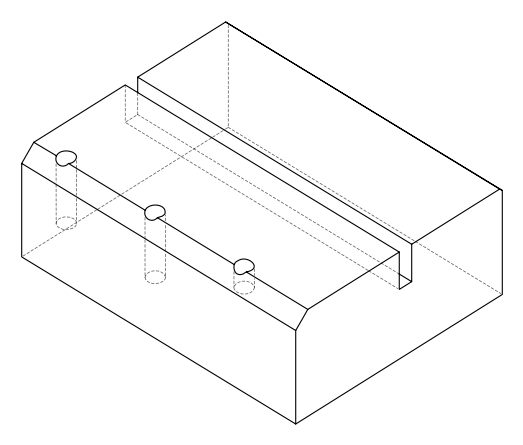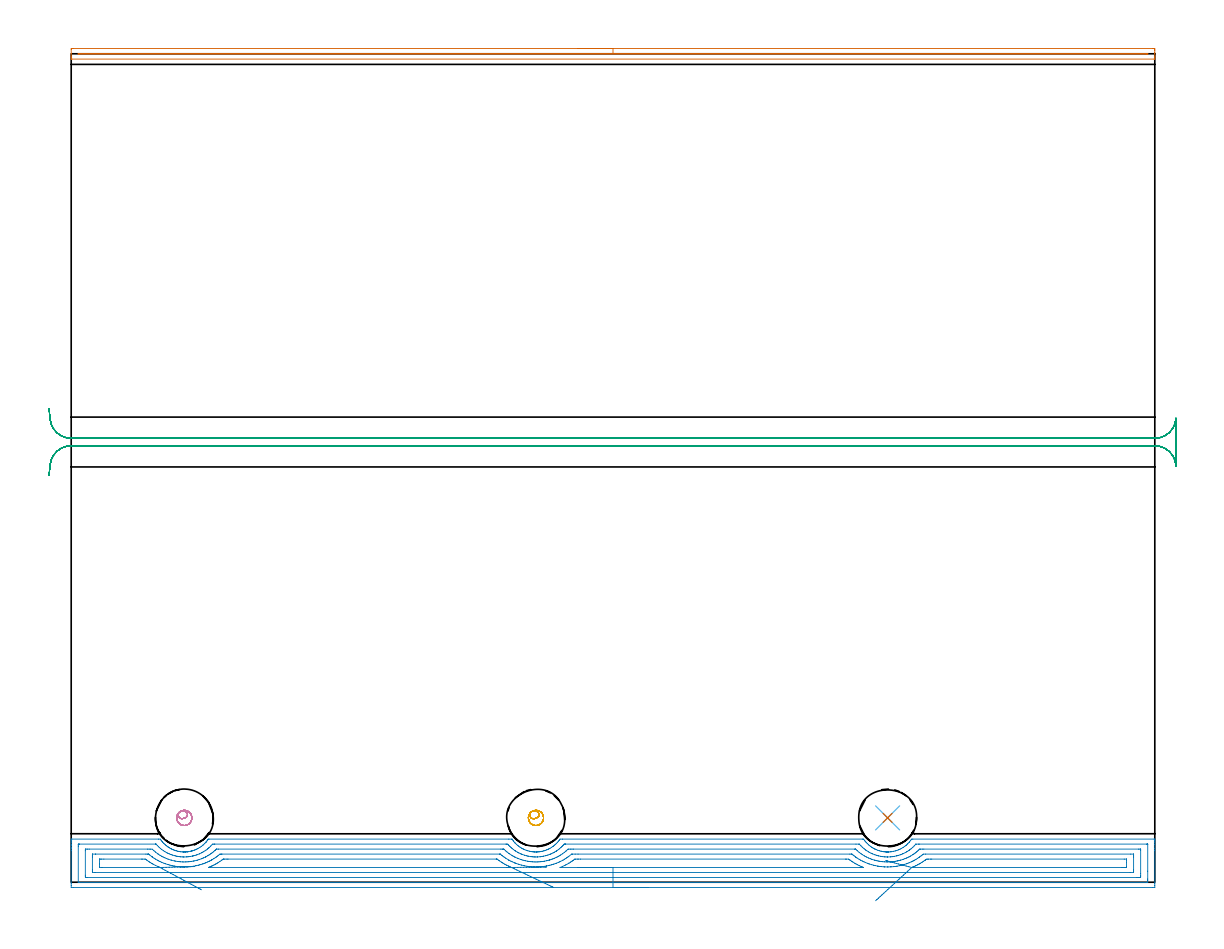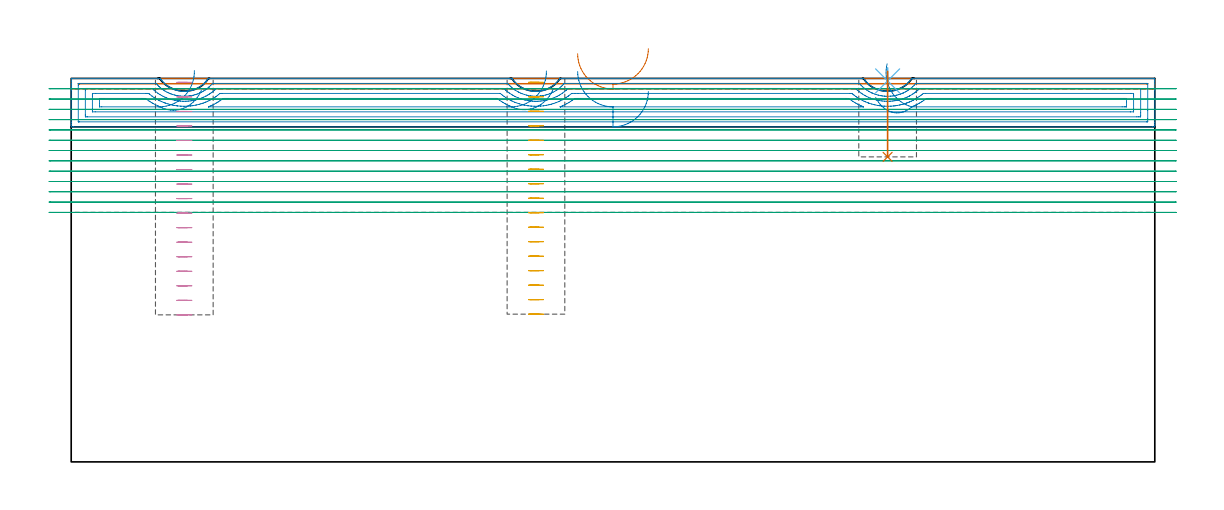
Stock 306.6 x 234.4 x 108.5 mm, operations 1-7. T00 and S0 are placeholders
(PLAN: 8 operations, 4 tool changes, 39.3 min)
(1 AREA_MILL | FG_CHAMFER_SURFACE | UGT0205_001 | 5.04 min | 1380 mm3)
(2 AREA_MILL_1 | FG_CHAMFER_SURFACE_1 | UGT0205_001 | 12.85 min | 28776 mm3)
(3 MILL_RECTANGULAR_SLOT | SLOT_RECTANGULAR | NXT0201_011 | Follow Part, ap 3, ae 75% | 17.56 min | 163844 mm3)
(4 MILL_BLIND_HOLE_FROM_SOLID_MATERIAL | STEP1POCKET | NXT0201_011 | Spiral | 1.46 min | 13901 mm3)
(5 MILL_BLIND_HOLE_FROM_SOLID_MATERIAL_1 | STEP1POCKET_1 | NXT0201_011 | Spiral | 1.46 min | 13865 mm3)
(6 SPOT_DRILL | STEP1POCKET_2 | NXT0321_9005460120000 | 0.03 min | 4 mm3)
(7 DRILL_BLIND_HOLE_INTO_CENTER | STEP1POCKET_2 | NXT0301_128 | 0.1 min | 2375 mm3)
(8 MILL_ROUGH_BLIND_HOLE_CONTOUR | STEP1POCKET_2 | NXT0201_010 | Spiral | 0.78 min | 2197 mm3)
(TOOL UGT0205_001 | Chamfer Mill 20 x 3 x 45 deg. | D20 FL50 Z2)
(TOOL NXT0201_011 | ENDMILL 12mm [2P460-1200-NA 1630] | D12 FL38 Z6)
(TOOL NXT0321_9005460120000 | NC Spot Drill, 142deg, 12mm, Carbide, Uncoated | D12 PA142 FL30 Z2)
(TOOL NXT0301_128 | Carbide Drill 12mm [861.1-1200-036A1-GP GC34] | D12 PA150 FL37.4 Z2)
(TOOL NXT0201_010 | ENDMILL 10mm [2P460-1000-NA 1630] | D10 FL30 Z6)
(OP 1 AREA_MILL)
G17 G21 G94 G90
T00 M6
G54
G17 G0 G90 X143.3 Y235.9 S1061 M3
G43 Z118.5 H0
Z115.5
G94 G1 X143.338 Z114.628 F250.
X143.452 Z113.763
X143.641 Z112.912
X143.903 Z112.08
X144.237 Z111.274
X144.64 Z110.5
X145.108 Z109.764
X145.64 Z109.072
X146.229 Z108.429
X146.872 Z107.839
X147.564 Z107.308
X148.3 Z106.84
X149.074 Z106.437
X149.88 Z106.103
X150.712 Z105.841
X151.563 Z105.652
X152.428 Z105.538
X153.3 Z105.5
X305.988
X306.131 Y235.899 Z105.501
X306.598 Y235.891 Z105.505
X306.6 Y235.623 Z105.774
Y235.293 Z106.104
Y234.731 Z106.665
Y234.4 Z106.995
Y233.739 Z107.661
Y233.35 Z108.049
X306.593 Y232.957 Z108.434
X306.59 Y232.903 Z108.488
X306.435 Y232.9 Z108.5
X0.165
X0.01 Y232.903 Z108.488
X0.007 Y232.957 Z108.434
X0. Y233.35 Z108.049
Y233.739 Z107.661
Y234.4 Z106.995
Y235.623 Z105.774
X0.002 Y235.891 Z105.505
X0.469 Y235.9 Z105.5
X153.3
Y234.486 Z106.914
X304.288 Y234.485 Z106.915
X304.459 Y234.483 Z106.917
X304.573 Y234.479 Z106.921
X304.592 Y234.476 Z106.924
X304.595 Y234.473 Z106.927
X304.598 Y234.457 Z106.943
Y234.4 Z107.
X304.596 Y234.351 Z107.049
X304.591 Y234.328 Z107.072
X304.588 Y234.321 Z107.079
X304.545 Y234.319 Z107.081
X304.374 Y234.315 Z107.085
X304.288 Y234.314 Z107.086
X304.202
X2.312 Y234.315 Z107.085
X2.14 Y234.317 Z107.083
X2.027 Y234.321 Z107.079
X2.008 Y234.324 Z107.076
X2.005 Y234.328 Z107.072
X2.002 Y234.343 Z107.057
Y234.4 Z107.
X2.004 Y234.45 Z106.95
X2.009 Y234.473 Z106.927
X2.012 Y234.479 Z106.921
X2.055 Y234.481 Z106.919
X2.226 Y234.485 Z106.915
X2.312 Y234.486 Z106.914
X2.398
X153.3
X154.172 Z106.952
X155.036 Z107.066
X155.888 Z107.255
X156.72 Z107.517
X157.526 Z107.851
X158.3 Z108.254
X159.036 Z108.723
X159.728 Z109.254
X160.371 Z109.843
X160.96 Z110.486
X161.491 Z111.178
X161.96 Z111.914
X162.363 Z112.688
X162.697 Z113.494
X162.959 Z114.326
X163.148 Z115.178
X163.262 Z116.043
X163.3 Z116.914
G0 Z118.5
M5
M2
(OP 2 AREA_MILL_1)
G17 G21 G94 G90
T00 M6
G54
G17 G0 G90 X163.3 Y-1.5 S1061 M3
G43 Z118.5 H0
Z104.8
G94 G1 X163.262 Z103.928 F250.
X163.148 Z103.064
X162.959 Z102.212
X162.697 Z101.38
X162.363 Z100.574
X161.96 Z99.8
X161.491 Z99.064
X160.96 Z98.372
X160.371 Z97.729
X159.728 Z97.14
X159.036 Z96.608
X158.3 Z96.14
X157.526 Z95.737
X156.72 Z95.403
X155.888 Z95.141
X155.036 Z94.952
X154.172 Z94.838
X153.3 Z94.8
X0.612
X0.014 Y-1.493 Z94.804
X0.007 Y-1.492 Z94.806
X0.003 Y-0.896 Z95.401
X0. Y-0.285 Z96.012
Y8.919 Z105.214
Y9.481 Z105.778
Y9.812 Z106.108
Y10.373 Z106.67
Y10.704 Z106.999
Y11.365 Z107.665
Y11.753 Z108.052
X0.007 Y12.144 Z108.436
X0.01 Y12.197 Z108.488
X0.165 Y12.2 Z108.5
X24.721
X25.198 Y12.198 Z108.487
X25.303 Y12.063 Z108.361
X25.318 Y12.042 Z108.341
X25.452 Y11.856 Z108.155
X25.691 Y11.544 Z107.843
X25.849 Y11.361 Z107.66
X25.913 Y11.288 Z107.588
X26.24 Y10.944 Z107.244
X26.583 Y10.615 Z106.915
X26.833 Y10.4 Z106.7
X27.149 Y10.158 Z106.455
X27.219 Y10.109 Z106.405
X27.399 Y9.979 Z106.278
X27.476 Y9.925 Z106.224
X27.657 Y9.812 Z106.11
X27.814 Y9.715 Z106.01
X28.16 Y9.514 Z105.811
X28.292 Y9.448 Z105.745
X28.368 Y9.41 Z105.707
X28.62 Y9.295 Z105.594
X28.739 Y9.243 Z105.539
X28.811 Y9.21 Z105.508
X29.07 Y9.106 Z105.406
X29.26 Y9.031 Z105.331
X29.608 Y8.919 Z105.218
X29.705 Y8.888 Z105.187
X30.153 Y8.77 Z105.068
X30.418 Y8.714 Z105.013
X30.531 Y8.69 Z104.99
X30.911 Y8.625 Z104.925
X31.045 Y8.61 Z104.91
X31.491 Y8.571 Z104.871
X31.714 Y8.558 Z104.858
X31.746 Y8.557 Z104.857
X31.864 Y8.556 Z104.85
X31.92 Y8.553 Z104.851
X31.937
X32.24 Y8.562 Z104.858
X32.278 Y8.563 Z104.861
X32.384 Y8.566 Z104.865
X32.757 Y8.593 Z104.89
X32.763
X32.776 Y8.594 Z104.893
X32.83 Y8.597 Z104.896
X33.004 Y8.618 Z104.914
X33.089 Y8.627 Z104.923
X33.722 Y8.746 Z105.043
X33.851 Y8.777 Z105.074
X34.096 Y8.838 Z105.132
X34.17 Y8.854 Z105.152
X34.217 Y8.868 Z105.167
X34.384 Y8.919 Z105.217
X34.543 Y8.969 Z105.264
X34.615 Y8.99 Z105.287
X34.883 Y9.089 Z105.388
X35.063 Y9.157 Z105.456
X35.436 Y9.318 Z105.616
X35.507 Y9.349 Z105.647
X35.752 Y9.471 Z105.77
X35.837 Y9.513 Z105.812
X36.399 Y9.848 Z106.148
X36.789 Y10.115 Z106.415
X37.174 Y10.406 Z106.704
X37.221 Y10.446 Z106.745
X37.292 Y10.506 Z106.805
X37.699 Y10.889 Z107.188
X37.953 Y11.15 Z107.446
X38.089 Y11.288 Z107.587
X38.114 Y11.317 Z107.616
X38.184 Y11.396 Z107.696
X38.342 Y11.596 Z107.896
X38.487 Y11.781 Z108.08
X38.679 Y12.042 Z108.339
X38.724 Y12.1 Z108.397
X38.803 Y12.2 Z108.484
X39.007 Z108.5
X123.834
X124.705 Y12.193 Z108.493
X124.721 Y12.175 Z108.475
X124.727 Y12.168 Z108.468
X124.822 Y12.042 Z108.34
X125.069 Y11.71 Z108.009
X125.162 Y11.596 Z107.896
X125.414 Y11.288 Z107.587
X125.541 Y11.15 Z107.448
X125.636 Y11.046 Z107.344
X125.978 Y10.717 Z107.015
X126.333 Y10.401 Z106.7
X126.529 Y10.246 Z106.546
X126.969 Y9.937 Z106.236
X127.421 Y9.649 Z105.949
X127.66 Y9.513 Z105.812
X127.852 Y9.42 Z105.716
X127.984 Y9.354 Z105.651
X128.25 Y9.233 Z105.533
X128.314 Y9.204 Z105.504
X128.757 Y9.034 Z105.333
X129.206 Y8.888 Z105.185
X129.651 Y8.772 Z105.071
X130.098 Y8.679 Z104.977
X130.176 Y8.666 Z104.964
X130.411 Y8.626 Z104.925
X130.7 Y8.594 Z104.892
X130.977 Y8.572 Z104.868
X130.991 Y8.571 Z104.867
X131.214 Y8.559 Z104.858
X131.548 Y8.553 Z104.85
X131.577 Y8.554 Z104.852
X131.603 Y8.555
X131.791 Y8.564 Z104.854
X131.883 Y8.565 Z104.86
X132.237 Y8.588 Z104.888
X132.557 Y8.622 Z104.922
X132.589 Y8.625 Z104.925
X132.763 Y8.655 Z104.95
X132.776 Y8.657 Z104.952
X132.997 Y8.7 Z104.997
X133.209 Y8.743 Z105.037
X133.223 Y8.745 Z105.04
X133.668 Y8.856 Z105.147
X133.874 Y8.916 Z105.215
X133.885 Y8.919 Z105.219
X134.102 Y8.988 Z105.284
X134.116 Y8.992 Z105.288
X134.56 Y9.153 Z105.452
X134.704 Y9.217 Z105.514
X134.898 Y9.301 Z105.6
X134.954 Y9.325 Z105.624
X135.128 Y9.41 Z105.709
X135.341 Y9.514 Z105.812
X135.453 Y9.577 Z105.874
X135.903 Y9.855 Z106.152
X136.345 Y10.152 Z106.45
X136.397 Y10.192 Z106.491
X136.666 Y10.401 Z106.699
X136.781 Y10.5 Z106.799
X136.957 Y10.653 Z106.953
X137.012 Y10.704 Z107.004
X137.237 Y10.917 Z107.215
X137.585 Y11.289 Z107.586
X137.865 Y11.625 Z107.919
X138.121 Y11.953 Z108.252
X138.13 Y11.965 Z108.264
X138.184 Y12.042 Z108.341
X138.194 Y12.055 Z108.354
X138.302 Y12.197 Z108.489
X139.013 Y12.2 Z108.5
X223.84
X224.208 Y12.194 Z108.492
X224.452 Y11.856 Z108.155
X224.651 Y11.596 Z107.894
X224.69 Y11.545 Z107.844
X224.733 Y11.495 Z107.794
X224.913 Y11.289 Z107.586
X225.24 Y10.946 Z107.243
X225.582 Y10.617 Z106.914
X225.626 Y10.58 Z106.876
X225.833 Y10.4 Z106.7
X225.883 Y10.362 Z106.662
X226.149 Y10.157 Z106.456
X226.475 Y9.926 Z106.224
X226.813 Y9.714 Z106.011
X227.16 Y9.513 Z105.812
X227.367 Y9.41 Z105.709
X227.412 Y9.39 Z105.687
X227.614 Y9.298 Z105.597
X227.81 Y9.21 Z105.508
X228.259 Y9.033 Z105.329
X228.704 Y8.89 Z105.186
X229.152 Y8.772 Z105.066
X229.198 Y8.763 Z105.056
X229.53 Y8.692 Z104.988
X229.911 Y8.626 Z104.924
X230.091 Y8.609 Z104.903
X230.343 Y8.585 Z104.883
X230.49 Y8.573 Z104.868
X230.612 Y8.567 Z104.859
X230.713 Y8.56 Z104.856
X230.84 Y8.555 Z104.854
X230.851
X230.936 Y8.554 Z104.851
X231.219 Y8.562 Z104.858
X231.26 Z104.861
X231.383 Y8.565 Z104.865
X231.829 Y8.599 Z104.894
X232.089 Y8.626 Z104.924
X232.721 Y8.748 Z105.04
X233.169 Y8.855 Z105.15
X233.486 Y8.95 Z105.248
X233.613 Y8.991 Z105.286
X234.062 Y9.157 Z105.454
X234.514 Y9.352 Z105.652
X234.837 Y9.513 Z105.812
X235.398 Y9.848 Z106.146
X235.789 Y10.116 Z106.414
X236.042 Y10.306 Z106.605
X236.168 Y10.401 Z106.7
X236.291 Y10.506 Z106.803
X236.639 Y10.833 Z107.131
X236.698 Y10.889 Z107.187
X237.089 Y11.288 Z107.587
X237.183 Y11.396 Z107.694
X237.487 Y11.781 Z108.079
X237.68 Y12.042 Z108.342
X237.731 Y12.111 Z108.41
X237.793 Y12.193 Z108.492
X238.127 Y12.2 Z108.5
X306.435
X306.59 Y12.197 Z108.488
X306.593 Y12.144 Z108.436
X306.6 Y11.752 Z108.052
Y11.365 Z107.665
Y10.704 Z106.999
Y9.481 Z105.778
Y8.919 Z105.214
Y-0.285 Z96.012
X306.597 Y-0.896 Z95.401
X306.593 Y-1.492 Z94.806
X306.586 Y-1.493 Z94.804
X305.988 Y-1.5 Z94.8
X153.3
Y-0.086 Z96.214
X2.316
X2.152 Y-0.084 Z96.216
X2.044 Y-0.081 Z96.219
X2.01 Y-0.079 Z96.221
X2.007 Y-0.076 Z96.224
X2.003 Y-0.061 Z96.239
X2.001 Y-0.004 Z96.296
X2. Y10.209 Z106.509
X2.004 Y10.704 Z107.004
X2.006 Y10.753 Z107.053
X2.009 Y10.772 Z107.072
X2.071 Y10.779 Z107.079
X2.234 Y10.784 Z107.084
X2.316 Y10.785 Z107.085
X23.828
X23.909 Y10.784 Z107.084
X23.963 Y10.781 Z107.081
X23.998 Y10.777 Z107.077
X24.012 Y10.764 Z107.064
X24.072 Y10.704 Z107.004
X24.389 Y10.368 Z106.668
X24.721 Y10.028 Z106.328
X24.948 Y9.812 Z106.112
X25.304 Y9.499 Z105.799
X25.613 Y9.258 Z105.558
X26.083 Y8.919 Z105.219
X26.506 Y8.651 Z104.951
X27.122 Y8.304 Z104.604
X27.399 Y8.173 Z104.473
X27.724 Y8.027 Z104.327
X28.129 Y7.864 Z104.164
X28.292 Y7.801 Z104.101
X28.635 Y7.685 Z103.985
X29.185 Y7.523 Z103.823
X29.483 Y7.444 Z103.744
X29.854 Y7.359 Z103.659
X29.979 Y7.333 Z103.633
X30.078 Y7.314 Z103.614
X30.161 Y7.301 Z103.601
X30.526 Y7.244 Z103.544
X30.94 Y7.195 Z103.495
X30.971 Y7.193 Z103.493
X31.407 Y7.164 Z103.464
X31.86 Y7.139 Z103.439
X31.864
X32.722 Y7.17 Z103.47
X32.757 Y7.172 Z103.472
X33.168 Y7.21 Z103.51
X33.531 Y7.253 Z103.553
X33.65 Y7.273 Z103.573
X34.284 Y7.393 Z103.693
X34.401 Y7.418 Z103.718
X34.543 Y7.453 Z103.753
X34.997 Y7.573 Z103.873
X35.436 Y7.707 Z104.007
X35.671 Y7.792 Z104.092
X36.282 Y8.027 Z104.327
X36.328 Y8.048 Z104.348
X36.918 Y8.33 Z104.63
X37.221 Y8.497 Z104.797
X37.486 Y8.655 Z104.955
X37.911 Y8.919 Z105.219
X38.033 Y9.001 Z105.301
X38.114 Y9.058 Z105.358
X38.545 Y9.381 Z105.681
X38.707 Y9.508 Z105.808
X39.007 Y9.767 Z106.067
X39.031 Y9.788 Z106.088
X39.055 Y9.812 Z106.112
X39.478 Y10.234 Z106.534
X39.9 Y10.671 Z106.971
X39.993 Y10.773 Z107.073
X40.139 Y10.779 Z107.079
X40.466 Y10.784 Z107.084
X40.629 Y10.785 Z107.085
X123.023
X123.187 Y10.783 Z107.083
X123.509 Y10.779 Z107.079
X123.577 Y10.704 Z107.004
X123.834 Y10.423 Z106.723
X124.137 Y10.111 Z106.411
X124.452 Y9.812 Z106.112
X124.727 Y9.567 Z105.867
X125.087 Y9.277 Z105.577
X125.583 Y8.919 Z105.219
X125.62 Y8.894 Z105.194
X125.692 Y8.847 Z105.147
X126.293 Y8.485 Z104.785
X126.513 Y8.363 Z104.663
X126.647 Y8.295 Z104.595
X127.216 Y8.027 Z104.327
X127.406 Y7.947 Z104.247
X127.537 Y7.895 Z104.195
X128.298 Y7.633 Z103.933
X128.845 Y7.481 Z103.781
X129.191 Y7.398 Z103.698
X129.311 Y7.373 Z103.673
X130.031 Y7.241 Z103.541
X130.084 Y7.234 Z103.534
X130.507 Y7.192 Z103.492
X130.957 Y7.154 Z103.454
X130.977
X131.421 Y7.147 Z103.447
X131.858 Y7.146 Z103.446
X131.87 Y7.147 Z103.447
X132.689 Y7.208 Z103.508
X132.763 Y7.215 Z103.515
X132.806 Y7.22 Z103.52
X133.207 Y7.281 Z103.581
X133.551 Y7.344 Z103.644
X133.656 Y7.366 Z103.666
X134.192 Y7.491 Z103.791
X134.549 Y7.588 Z103.888
X134.884 Y7.692 Z103.992
X135.442 Y7.889 Z104.189
X135.541 Y7.927 Z104.227
X135.777 Y8.027 Z104.327
X136.335 Y8.288 Z104.588
X136.747 Y8.507 Z104.807
X137.228 Y8.798 Z105.098
X137.302 Y8.845 Z105.145
X137.412 Y8.919 Z105.219
X137.827 Y9.212 Z105.512
X138.121 Y9.439 Z105.739
X138.552 Y9.812 Z106.112
X138.79 Y10.035 Z106.335
X139.013 Y10.258 Z106.558
X139.228 Y10.49 Z106.79
X139.422 Y10.704 Z107.004
X139.472 Y10.756 Z107.056
X139.492 Y10.776 Z107.076
X139.579 Y10.779 Z107.079
X139.743 Y10.784 Z107.084
X139.825 Y10.785 Z107.085
X139.906 Y10.786 Z107.086
X222.054 Y10.785 Z107.085
X222.87 Y10.781 Z107.081
X222.947 Y10.779 Z107.079
X223.008 Y10.765 Z107.065
X223.068 Y10.704 Z107.004
X223.447 Y10.307 Z106.607
X223.84 Y9.909 Z106.209
X223.946 Y9.812 Z106.112
X224.37 Y9.446 Z105.746
X224.733 Y9.163 Z105.463
X224.823 Y9.098 Z105.398
X225.083 Y8.919 Z105.219
X225.626 Y8.582 Z104.882
X225.876 Y8.437 Z104.737
X226.356 Y8.19 Z104.49
X226.519 Y8.114 Z104.414
X226.544 Y8.103 Z104.403
X226.723 Y8.027 Z104.327
X227.412 Y7.758 Z104.058
X227.81 Y7.629 Z103.929
X228.305 Y7.49 Z103.79
X228.462 Y7.449 Z103.749
X229.109 Y7.312 Z103.612
X229.198 Y7.296 Z103.596
X229.599 Y7.235 Z103.535
X230.038 Y7.187 Z103.487
X230.091 Y7.183 Z103.483
X230.53 Y7.157 Z103.457
X230.98 Y7.139 Z103.439
X230.983
X231.833 Y7.178 Z103.478
X231.876 Y7.181 Z103.481
X232.281 Y7.222 Z103.522
X232.633 Y7.271 Z103.571
X232.769 Y7.292 Z103.592
X232.856 Y7.309 Z103.609
X233.506 Y7.447 Z103.747
X233.662 Y7.485 Z103.785
X234.089 Y7.601 Z103.901
X234.555 Y7.748 Z104.048
X234.758 Y7.824 Z104.124
X235.28 Y8.027 Z104.327
X235.419 Y8.086 Z104.386
X235.448 Y8.099 Z104.399
X235.998 Y8.37 Z104.67
X236.341 Y8.567 Z104.867
X236.561 Y8.7 Z105.
X236.909 Y8.919 Z105.219
X237.103 Y9.05 Z105.35
X237.234 Y9.144 Z105.444
X237.613 Y9.433 Z105.733
X238.05 Y9.812 Z106.112
X238.127 Y9.882 Z106.182
X238.537 Y10.294 Z106.594
X238.924 Y10.704 Z107.004
X238.972 Y10.752 Z107.052
X238.991 Y10.769 Z107.069
X239.02 Y10.779 Z107.079
X239.831 Y10.785 Z107.085
X239.913
X304.284 Y10.786 Z107.086
X304.448 Y10.784 Z107.084
X304.556 Y10.781 Z107.081
X304.59 Y10.779 Z107.079
X304.593 Y10.776 Z107.076
X304.597 Y10.761 Z107.061
X304.599 Y10.704 Z107.004
X304.6 Y3.119 Z99.419
Y0.888 Z97.188
Y0.491 Z96.791
X304.596 Y-0.004 Z96.296
X304.594 Y-0.053 Z96.247
X304.591 Y-0.072 Z96.228
X304.529 Y-0.079 Z96.221
X304.366 Y-0.084 Z96.216
X304.284 Y-0.085 Z96.215
X153.3 Y-0.086 Z96.214
Y1.328 Z97.628
X4.636 Y1.329 Z97.629
X4.184 Y1.331 Z97.631
X4.071 Y1.333 Z97.633
X4.023 Y1.335 Z97.635
X4.01 Y1.414 Z97.714
X4.002 Y1.6 Z97.9
X4.001 Y1.781 Z98.081
X4. Y1.964 Z98.264
X4.001 Y8.919 Z105.219
X4.002 Y9.1 Z105.4
X4.01 Y9.286 Z105.586
X4.023 Y9.365 Z105.665
X4.071 Y9.367 Z105.667
X4.184 Y9.369 Z105.669
X4.624 Y9.371 Z105.671
X5.076
X21.59
X22.042 Y9.368 Z105.668
X22.489 Y9.364 Z105.664
X22.935 Y9.35 Z105.65
X23.396 Y8.919 Z105.219
X23.828 Y8.545 Z104.845
X24.512 Y8.027 Z104.327
X24.633 Y7.939 Z104.239
X24.721 Y7.879 Z104.179
X25.131 Y7.617 Z103.917
X25.613 Y7.347 Z103.647
X26.004 Y7.135 Z103.435
X26.506 Y6.902 Z103.202
X26.918 Y6.723 Z103.023
X27.399 Y6.536 Z102.836
X28.286 Y6.248 Z102.548
X28.307 Y6.242 Z102.542
X29.185 Y6.03 Z102.33
X29.455 Y5.973 Z102.273
X30.078 Y5.866 Z102.166
X30.503 Y5.817 Z102.117
X30.971 Y5.775 Z102.075
X31.469 Y5.745 Z102.045
X31.864 Y5.731 Z102.031
X32.361 Y5.746 Z102.046
X32.757 Y5.76 Z102.06
X33.209 Y5.79 Z102.09
X33.65 Y5.833 Z102.133
X34.012 Y5.88 Z102.18
X34.543 Y5.979 Z102.279
X34.764 Y6.021 Z102.321
X35.436 Y6.175 Z102.475
X35.49 Y6.188 Z102.488
X35.696 Y6.242 Z102.542
X36.178 Y6.392 Z102.692
X36.328 Y6.441 Z102.741
X36.832 Y6.631 Z102.931
X37.221 Y6.785 Z103.085
X37.466 Y6.89 Z103.19
X38.003 Y7.135 Z103.435
X38.078 Y7.171 Z103.471
X38.114 Y7.19 Z103.49
X38.645 Y7.496 Z103.796
X39.007 Y7.717 Z104.017
X39.196 Y7.838 Z104.138
X39.478 Y8.027 Z104.327
X39.724 Y8.203 Z104.503
X39.9 Y8.333 Z104.633
X40.229 Y8.591 Z104.891
X40.603 Y8.919 Z105.219
X40.702 Y9.01 Z105.31
X40.793 Y9.096 Z105.396
X41.04 Y9.326 Z105.626
X41.077 Y9.36 Z105.66
X41.124 Y9.364 Z105.664
X41.237 Y9.368 Z105.668
X41.686 Y9.371 Z105.671
X121.596
X122.048
X122.199 Y9.37 Z105.67
X122.319 Y9.367 Z105.667
X122.396 Y9.365 Z105.665
X122.451 Y9.325 Z105.625
X122.891 Y8.919 Z105.219
X122.941 Y8.874 Z105.174
X123.289 Y8.572 Z104.872
X123.834 Y8.162 Z104.462
X124.027 Y8.027 Z104.327
X124.727 Y7.574 Z103.874
X124.999 Y7.406 Z103.706
X125.499 Y7.135 Z103.435
X125.62 Y7.074 Z103.374
X125.735 Y7.02 Z103.32
X126.245 Y6.793 Z103.093
X126.513 Y6.685 Z102.985
X127.22 Y6.427 Z102.727
X127.406 Y6.368 Z102.668
X127.818 Y6.242 Z102.542
X128.298 Y6.118 Z102.418
X128.462 Y6.079 Z102.379
X129.191 Y5.936 Z102.236
X129.566 Y5.868 Z102.168
X130.084 Y5.807 Z102.107
X130.56 Y5.767 Z102.067
X130.977 Y5.744 Z102.044
X131.487 Y5.733 Z102.033
X131.87 Y5.738 Z102.038
X132.347 Y5.766 Z102.066
X132.763 Y5.797 Z102.097
X133.171 Y5.835 Z102.135
X133.656 Y5.903 Z102.203
X133.942 Y5.956 Z102.256
X134.549 Y6.083 Z102.383
X134.678 Y6.113 Z102.413
X135.194 Y6.242 Z102.542
X135.386 Y6.298 Z102.598
X135.442 Y6.316 Z102.616
X136.052 Y6.525 Z102.825
X136.335 Y6.626 Z102.926
X136.698 Y6.771 Z103.071
X137.228 Y7.01 Z103.31
X137.492 Y7.135 Z103.435
X137.903 Y7.352 Z103.652
X138.121 Y7.477 Z103.777
X138.461 Y7.687 Z103.987
X139.013 Y8.046 Z104.346
X139.513 Y8.42 Z104.72
X139.906 Y8.741 Z105.041
X140.002 Y8.824 Z105.124
X140.109 Y8.919 Z105.219
X140.582 Y9.356 Z105.656
X140.799 Y9.364 Z105.664
X141.249 Y9.369 Z105.669
X141.692 Y9.371 Z105.671
X142.133
X221.602
X221.828 Y9.369 Z105.669
X221.884 Y9.367 Z105.667
X221.908 Y9.365 Z105.665
X221.94 Y9.341 Z105.641
X222.054 Y9.238 Z105.538
X222.396 Y8.919 Z105.219
X222.947 Y8.451 Z104.751
X223.517 Y8.027 Z104.327
X223.84 Y7.809 Z104.109
X224.424 Y7.443 Z103.743
X224.733 Y7.277 Z103.577
X225.012 Y7.135 Z103.435
X225.626 Y6.848 Z103.148
X226.115 Y6.646 Z102.946
X226.519 Y6.492 Z102.792
X227.308 Y6.242 Z102.542
X227.412 Y6.213 Z102.513
X227.452 Y6.202 Z102.502
X227.945 Y6.083 Z102.383
X228.305 Y6.006 Z102.306
X228.601 Y5.946 Z102.246
X229.198 Y5.85 Z102.15
X229.636 Y5.804 Z102.104
X230.091 Y5.766 Z102.066
X230.593 Y5.74 Z102.04
X230.983 Y5.731 Z102.031
X231.477 Y5.749 Z102.049
X231.876 Y5.768 Z102.068
X232.319 Y5.8 Z102.1
X232.769 Y5.849 Z102.149
X233.113 Y5.899 Z102.199
X233.662 Y6.004 Z102.304
X233.86 Y6.044 Z102.344
X234.173 Y6.114 Z102.414
X234.555 Y6.206 Z102.506
X234.584 Y6.213 Z102.513
X234.689 Y6.242 Z102.542
X235.266 Y6.424 Z102.724
X235.448 Y6.483 Z102.783
X235.919 Y6.664 Z102.964
X236.341 Y6.834 Z103.134
X236.55 Y6.926 Z103.226
X237. Y7.135 Z103.435
X237.156 Y7.212 Z103.512
X237.234 Y7.253 Z103.553
X237.508 Y7.408 Z103.708
X238.127 Y7.791 Z104.091
X238.27 Y7.884 Z104.184
X238.48 Y8.027 Z104.327
X238.792 Y8.254 Z104.554
X239.02 Y8.426 Z104.726
X239.289 Y8.65 Z104.95
X239.598 Y8.919 Z105.219
X239.762 Y9.07 Z105.37
X239.913 Y9.211 Z105.511
X240.04 Y9.327 Z105.627
X240.083 Y9.365 Z105.665
X240.133 Y9.366 Z105.666
X240.355 Y9.369 Z105.669
X240.806 Y9.371 Z105.671
X241.246
X301.964
X302.417 Y9.369 Z105.669
X302.566 Y9.366 Z105.666
X302.584 Y9.365 Z105.665
X302.59 Y9.322 Z105.622
X302.596 Y9.225 Z105.525
X302.599 Y9.103 Z105.403
X302.6 Y2.49 Z98.79
X302.599 Y1.781 Z98.081
X302.598 Y1.6 Z97.9
X302.59 Y1.415 Z97.715
X302.577 Y1.335 Z97.635
X302.529 Y1.333 Z97.633
X302.417 Y1.331 Z97.631
X301.964 Y1.329 Z97.629
X301.524 Y1.328 Z97.628
X153.3
Y2.743 Z99.043
X6.792
X6.034 Y2.748 Z99.048
X6.017 Y2.749 Z99.049
X6.01 Y2.76 Z99.06
X6.006 Y2.81 Z99.11
X6.002 Y2.913 Z99.213
X6. Y3.121 Z99.421
Y3.535 Z99.835
Y7.104 Z103.404
X6.001 Y7.565 Z103.865
X6.002 Y7.781 Z104.081
X6.006 Y7.888 Z104.188
X6.01 Y7.94 Z104.24
X6.019 Y7.951 Z104.251
X6.044 Y7.952 Z104.252
X6.862 Y7.957 Z104.257
X6.932
X21.149
X21.561 Y7.956 Z104.256
X21.766 Y7.954 Z104.254
X21.868 Y7.95 Z104.25
X21.912 Y7.947 Z104.247
X21.941 Y7.926 Z104.226
X22.042 Y7.846 Z104.146
X22.209 Y7.712 Z104.012
X22.9 Y7.169 Z103.469
X22.935 Y7.143 Z103.443
X22.947 Y7.135 Z103.435
X23.471 Y6.777 Z103.077
X23.828 Y6.551 Z102.851
X24.365 Y6.242 Z102.542
X24.721 Y6.049 Z102.349
X25.108 Y5.855 Z102.155
X25.613 Y5.631 Z101.931
X26.289 Y5.35 Z101.65
X26.506 Y5.268 Z101.568
X26.633 Y5.223 Z101.523
X27.399 Y4.987 Z101.287
X27.901 Y4.849 Z101.149
X28.292 Y4.752 Z101.052
X28.639 Y4.669 Z100.969
X29.061 Y4.581 Z100.881
X29.185 Y4.56 Z100.86
X29.81 Y4.458 Z100.758
X30.078 Y4.427 Z100.727
X30.112 Y4.423 Z100.723
X30.971 Y4.353 Z100.653
X31.083 Y4.346 Z100.646
X31.864 Y4.317 Z100.617
X32.003 Y4.319 Z100.619
X32.757 Y4.341 Z100.641
X32.869 Y4.346 Z100.646
X33.65 Y4.401 Z100.701
X33.702 Y4.405 Z100.705
X34.181 Y4.458 Z100.758
X34.497 Y4.503 Z100.803
X34.543 Y4.511 Z100.811
X35.245 Y4.648 Z100.948
X35.436 Y4.689 Z100.989
X35.97 Y4.816 Z101.116
X36.328 Y4.906 Z101.206
X36.674 Y5.005 Z101.305
X37.221 Y5.176 Z101.476
X37.351 Y5.221 Z101.521
X37.703 Y5.35 Z101.65
X37.998 Y5.466 Z101.766
X38.114 Y5.514 Z101.814
X38.622 Y5.735 Z102.035
X39.007 Y5.914 Z102.214
X39.229 Y6.021 Z102.321
X39.641 Y6.242 Z102.542
X39.807 Y6.336 Z102.636
X39.9 Y6.391 Z102.691
X40.358 Y6.677 Z102.977
X40.793 Y6.956 Z103.256
X40.899 Y7.029 Z103.329
X41.047 Y7.135 Z103.435
X41.412 Y7.409 Z103.709
X41.686 Y7.62 Z103.92
X42.014 Y7.89 Z104.19
X42.076 Y7.94 Z104.24
X42.168 Y7.95 Z104.25
X42.579 Y7.956 Z104.256
X42.649 Y7.957 Z104.257
X121.225
X121.328 Y7.955 Z104.255
X121.378 Y7.953 Z104.253
X121.4 Y7.951 Z104.251
X121.451 Y7.915 Z104.215
X121.811 Y7.629 Z103.929
X122.048 Y7.443 Z103.743
X122.46 Y7.135 Z103.435
X122.941 Y6.813 Z103.113
X123.823 Y6.253 Z102.553
X123.843 Y6.242 Z102.542
X124.428 Y5.944 Z102.244
X124.727 Y5.804 Z102.104
X125.517 Y5.453 Z101.753
X125.62 Y5.414 Z101.714
X125.795 Y5.35 Z101.65
X126.513 Y5.102 Z101.402
X126.871 Y4.992 Z101.292
X127.406 Y4.846 Z101.146
X128.067 Y4.689 Z100.989
X128.298 Y4.642 Z100.942
X129.174 Y4.475 Z100.775
X129.191 Y4.472 Z100.772
X129.308 Y4.458 Z100.758
X130.084 Y4.379 Z100.679
X130.17 Y4.372 Z100.672
X130.977 Y4.329 Z100.629
X131.11 Y4.324 Z100.624
X131.87
X132.001 Y4.327 Z100.627
X132.763 Y4.371 Z100.671
X132.844 Y4.377 Z100.677
X133.656 Y4.454 Z100.754
X133.682 Y4.458 Z100.758
X134.424 Y4.583 Z100.883
X134.549 Y4.607 Z100.907
X135.16 Y4.739 Z101.039
X135.442 Y4.807 Z101.107
X135.874 Y4.918 Z101.218
X136.335 Y5.055 Z101.355
X136.557 Y5.128 Z101.428
X137.221 Y5.35 Z101.65
X137.226 Y5.352 Z101.652
X137.855 Y5.616 Z101.916
X138.121 Y5.735 Z102.035
X138.467 Y5.896 Z102.196
X139.013 Y6.167 Z102.467
X139.063 Y6.193 Z102.493
X139.152 Y6.242 Z102.542
X139.622 Y6.527 Z102.827
X139.906 Y6.705 Z103.005
X140.165 Y6.876 Z103.176
X140.544 Y7.135 Z103.435
X140.693 Y7.241 Z103.541
X140.799 Y7.321 Z103.621
X141.594 Y7.95 Z104.25
X141.692 Y7.954 Z104.254
X141.763 Y7.956 Z104.256
X142.585 Y7.957 Z104.257
X143.408
X220.338
X220.75 Y7.955 Z104.255
X220.852 Y7.953 Z104.253
X220.9 Y7.95 Z104.25
X220.96 Y7.908 Z104.208
X221.161 Y7.747 Z104.047
X221.503 Y7.473 Z103.773
X221.947 Y7.135 Z103.435
X222.054 Y7.056 Z103.356
X222.312 Y6.877 Z103.177
X222.947 Y6.484 Z102.784
X223.359 Y6.242 Z102.542
X223.84 Y5.991 Z102.291
X224.328 Y5.755 Z102.055
X224.733 Y5.58 Z101.88
X225.293 Y5.35 Z101.65
X225.533 Y5.258 Z101.558
X225.626 Y5.224 Z101.524
X225.815 Y5.161 Z101.461
X226.519 Y4.949 Z101.249
X227.067 Y4.802 Z101.102
X227.412 Y4.719 Z101.019
X228.207 Y4.555 Z100.855
X228.305 Y4.538 Z100.838
X228.801 Y4.458 Z100.758
X229.198 Y4.42 Z100.72
X229.984 Y4.351 Z100.651
X230.091 Y4.344 Z100.644
X230.21 Y4.338 Z100.638
X230.983 Y4.317 Z100.617
X231.122 Y4.319 Z100.619
X231.876 Y4.347 Z100.647
X231.982 Y4.352 Z100.652
X232.769 Y4.413 Z100.713
X232.811 Y4.416 Z100.716
X233.176 Y4.458 Z100.758
X233.597 Y4.522 Z100.822
X233.662 Y4.534 Z100.834
X234.341 Y4.671 Z100.971
X234.555 Y4.718 Z101.018
X235.067 Y4.839 Z101.139
X235.448 Y4.94 Z101.24
X235.763 Y5.036 Z101.336
X236.341 Y5.217 Z101.517
X236.44 Y5.251 Z101.551
X236.705 Y5.35 Z101.65
X237.083 Y5.501 Z101.801
X237.234 Y5.564 Z101.864
X237.706 Y5.771 Z102.071
X238.127 Y5.971 Z102.271
X238.308 Y6.061 Z102.361
X238.642 Y6.242 Z102.542
X238.881 Y6.381 Z102.681
X239.02 Y6.465 Z102.765
X239.432 Y6.723 Z103.023
X239.913 Y7.036 Z103.336
X239.971 Y7.077 Z103.377
X240.05 Y7.135 Z103.435
X240.48 Y7.46 Z103.76
X240.806 Y7.721 Z104.021
X241.086 Y7.95 Z104.25
X241.768 Y7.957 Z104.257
X299.808
X300.566 Y7.952 Z104.252
X300.583 Y7.951 Z104.251
X300.59 Y7.94 Z104.24
X300.594 Y7.89 Z104.19
X300.598 Y7.786 Z104.086
X300.6 Y7.579 Z103.879
Y7.165 Z103.465
Y3.596 Z99.896
X300.599 Y3.135 Z99.435
X300.598 Y2.919 Z99.219
X300.594 Y2.812 Z99.112
X300.59 Y2.76 Z99.06
X300.581 Y2.749 Z99.049
X300.556 Y2.747 Z99.047
X299.738 Y2.743 Z99.043
X299.668
X153.3
Y4.157 Z100.457
X138.421
X138.396 Y4.158 Z100.458
X138.374 Y4.16 Z100.46
X138.34 Y4.163 Z100.463
X138.367 Y4.18 Z100.48
X138.388 Y4.19 Z100.49
X139.025 Y4.458 Z100.758
X139.623 Y4.741 Z101.041
X139.906 Y4.883 Z101.183
X140.214 Y5.042 Z101.342
X140.765 Y5.35 Z101.65
X140.787 Y5.363 Z101.663
X140.799 Y5.37 Z101.67
X141.33 Y5.712 Z102.012
X141.692 Y5.951 Z102.251
X141.864 Y6.07 Z102.37
X142.106 Y6.242 Z102.542
X142.383 Y6.444 Z102.744
X142.46 Y6.499 Z102.799
X142.514 Y6.536 Z102.836
X142.585 Y6.537 Z102.837
X143.178 Y6.542 Z102.842
X143.478 Y6.543 Z102.843
X144.07
X219.075 Y6.542 Z102.842
X219.376 Y6.541 Z102.841
X219.975 Y6.536 Z102.836
X220.269 Y6.327 Z102.627
X220.387 Y6.242 Z102.542
X220.843 Y5.923 Z102.223
X221.161 Y5.716 Z102.016
X221.747 Y5.35 Z101.65
X222.054 Y5.17 Z101.47
X222.453 Y4.951 Z101.251
X222.947 Y4.711 Z101.011
X223.493 Y4.458 Z100.758
X223.84 Y4.309 Z100.609
X224.097 Y4.201 Z100.501
X224.131 Y4.183 Z100.483
X224.169 Y4.163 Z100.463
X224.138 Y4.16 Z100.46
X224.108 Y4.158 Z100.458
X223.84 Y4.157 Z100.457
X223.248
X153.3
X152.428 Z100.495
X151.563 Z100.609
X150.712 Z100.798
X149.88 Z101.06
X149.074 Z101.394
X148.3 Z101.797
X147.564 Z102.265
X146.872 Z102.796
X146.229 Z103.386
X145.64 Z104.029
X145.108 Z104.721
X144.64 Z105.457
X144.237 Z106.231
X143.903 Z107.037
X143.641 Z107.869
X143.452 Z108.72
X143.338 Z109.585
X143.3 Z110.457
G0 X134.451 Y4.313 Z110.614
G1 X134.426 Y4.312 Z109.742
X134.325 Y4.311 Z108.875
X134.149 Y4.308 Z108.021
X133.9 Y4.304 Z107.185
X133.578 Y4.299 Z106.374
X133.187 Y4.294 Z105.594
X132.73 Y4.287 Z104.851
X132.209 Y4.279 Z104.151
X131.63 Y4.27 Z103.499
X130.995 Y4.26 Z102.9
X130.312 Y4.25 Z102.359
X129.583 Y4.239 Z101.879
X128.816 Y4.227 Z101.464
X128.015 Y4.215 Z101.118
X127.187 Y4.203 Z100.843
X126.338 Y4.19 Z100.642
X125.475 Y4.177 Z100.515
X124.605 Y4.163 Z100.463
X124.436 Y4.161 Z100.461
X124.134 Y4.158 Z100.458
X123.834 Y4.157 Z100.457
X123.242
X39.007
X38.906 Y4.159 Z100.459
X38.846 Y4.162 Z100.462
X38.827 Y4.164 Z100.464
X38.844 Y4.172 Z100.472
X38.912 Y4.204 Z100.504
X39.158 Y4.307 Z100.607
X39.514 Y4.458 Z100.758
X39.781 Y4.577 Z100.877
X39.9 Y4.633 Z100.933
X40.384 Y4.867 Z101.167
X40.793 Y5.086 Z101.386
X40.962 Y5.181 Z101.481
X41.255 Y5.35 Z101.65
X41.523 Y5.513 Z101.813
X41.686 Y5.616 Z101.916
X42.063 Y5.866 Z102.166
X42.579 Y6.218 Z102.518
X42.593 Y6.228 Z102.528
X42.962 Y6.496 Z102.796
X43.008 Y6.528 Z102.828
X43.072 Y6.536 Z102.836
X43.174 Y6.539 Z102.839
X43.472 Y6.542 Z102.842
X44.064 Y6.543 Z102.843
X44.365
X120.262 Y6.542 Z102.842
X120.362 Y6.541 Z102.841
X120.442 Y6.538 Z102.838
X120.49 Y6.534 Z102.834
X120.527 Y6.508 Z102.808
X120.896 Y6.242 Z102.542
X121.155 Y6.061 Z102.361
X121.713 Y5.684 Z101.984
X122.048 Y5.476 Z101.776
X122.255 Y5.35 Z101.65
X122.688 Y5.096 Z101.396
X122.941 Y4.96 Z101.26
X123.215 Y4.819 Z101.119
X123.715 Y4.577 Z100.877
X123.834 Y4.524 Z100.824
X123.982 Y4.458 Z100.758
X124.181 Y4.365 Z100.665
X124.605 Y4.163 Z100.463
X125.342 Y3.814 Z100.155
X126.101 Y3.454 Z99.919
X126.875 Y3.086 Z99.757
X127.659 Y2.714 Z99.67
X128.447 Y2.34 Z99.659
X129.233 Y1.967 Z99.725
X130.011 Y1.598 Z99.866
X130.775 Y1.235 Z100.081
X131.519 Y0.882 Z100.369
X132.237 Y0.542 Z100.728
X132.924 Y0.215 Z101.155
X133.575 Y-0.094 Z101.647
X134.185 Y-0.383 Z102.199
X134.75 Y-0.651 Z102.808
X135.264 Y-0.895 Z103.47
X135.724 Y-1.113 Z104.178
X136.126 Y-1.304 Z104.928
X136.468 Y-1.466 Z105.714
G0 Z118.5
X34.846 Y4.43
Z110.734
G1 X34.832 Z109.862
X34.742 Y4.428 Z108.994
X34.577 Y4.423 Z108.138
X34.337 Y4.416 Z107.299
X34.026 Y4.408 Z106.484
X33.645 Y4.397 Z105.699
X33.197 Y4.385 Z104.951
X32.685 Y4.371 Z104.244
X32.114 Y4.355 Z103.585
X31.487 Y4.338 Z102.978
X30.81 Y4.319 Z102.429
X30.088 Y4.3 Z101.94
X29.326 Y4.279 Z101.516
X28.53 Y4.257 Z101.16
X27.705 Y4.234 Z100.875
X26.859 Y4.211 Z100.663
X25.998 Y4.187 Z100.525
X25.128 Y4.163 Z100.463
X25.018 Y4.16 Z100.46
X24.848 Y4.158 Z100.458
X24.721 Y4.157 Z100.457
X8.648 Y4.158 Z100.458
X8.052 Y4.161 Z100.461
X8.02 Y4.164 Z100.464
X8.01 Y4.17 Z100.47
X8.004 Y4.209 Z100.509
X8.001 Y4.458 Z100.758
X8. Y5.105 Z101.405
X8.002 Y6.404 Z102.704
X8.005 Y6.485 Z102.785
X8.01 Y6.524 Z102.824
X8.014 Y6.536 Z102.836
X8.047 Y6.537 Z102.837
X8.349 Y6.542 Z102.842
X8.648 Y6.543 Z102.843
X9.24
X19.955
X20.256 Y6.542 Z102.842
X20.853 Y6.538 Z102.838
X20.994 Y6.536 Z102.836
X21.149 Y6.424 Z102.724
X21.4 Y6.242 Z102.542
X22.042 Y5.787 Z102.087
X22.307 Y5.615 Z101.915
X22.74 Y5.35 Z101.65
X22.935 Y5.236 Z101.536
X23.197 Y5.088 Z101.388
X23.828 Y4.766 Z101.066
X24.489 Y4.458 Z100.758
X24.721 Y4.357 Z100.657
X24.897 Y4.281 Z100.581
X25.001 Y4.232 Z100.532
X25.128 Y4.163 Z100.463
X25.837 Y3.783 Z100.125
X26.568 Y3.389 Z99.858
X27.318 Y2.987 Z99.664
X28.079 Y2.578 Z99.545
X28.847 Y2.166 Z99.502
X29.615 Y1.753 Z99.535
X30.377 Y1.343 Z99.644
X31.128 Y0.94 Z99.828
X31.863 Y0.545 Z100.086
X32.574 Y0.163 Z100.415
X33.258 Y-0.204 Z100.813
X33.908 Y-0.554 Z101.278
X34.521 Y-0.883 Z101.805
X35.09 Y-1.189 Z102.391
X35.613 Y-1.469 Z103.03
X36.084 Y-1.723 Z103.72
X36.501 Y-1.946 Z104.453
X36.859 Y-2.139 Z105.224
G0 Z118.5
X227.606 Y-5.241
Z103.136
G1 X227.989 Y-4.889 Z102.435
X228.415 Y-4.497 Z101.783
X228.881 Y-4.067 Z101.184
X229.384 Y-3.604 Z100.642
X229.92 Y-3.111 Z100.162
X230.485 Y-2.592 Z99.747
X231.074 Y-2.049 Z99.4
X231.683 Y-1.489 Z99.125
X232.308 Y-0.914 Z98.923
X232.943 Y-0.33 Z98.796
X233.584 Y0.26 Z98.744
X234.226 Y0.85 Z98.768
X234.863 Y1.437 Z98.869
X235.492 Y2.016 Z99.044
X236.107 Y2.582 Z99.293
X236.704 Y3.131 Z99.614
X237.278 Y3.659 Z100.005
X237.825 Y4.162 Z100.462
X237.833 Y4.17 Z100.47
X237.848 Y4.179 Z100.479
X238.127 Y4.292 Z100.592
X238.244 Y4.341 Z100.641
X238.518 Y4.458 Z100.758
X238.863 Y4.614 Z100.914
X239.02 Y4.688 Z100.988
X239.464 Y4.906 Z101.206
X239.913 Y5.15 Z101.45
X240.04 Y5.223 Z101.523
X240.255 Y5.35 Z101.65
X240.595 Y5.56 Z101.86
X240.806 Y5.693 Z101.993
X241.134 Y5.914 Z102.214
X241.612 Y6.242 Z102.542
X241.662 Y6.278 Z102.578
X242.005 Y6.524 Z102.824
X242.297 Y6.536 Z102.836
X242.591 Y6.539 Z102.839
X243.184 Y6.543 Z102.843
X243.484
X297.952 Y6.542 Z102.842
X298.548 Y6.539 Z102.839
X298.58 Y6.536 Z102.836
X298.59 Y6.53 Z102.83
X298.596 Y6.491 Z102.791
X298.599 Y6.242 Z102.542
X298.6 Y5.595 Z101.895
X298.598 Y4.296 Z100.596
X298.595 Y4.215 Z100.515
X298.59 Y4.176 Z100.476
X298.586 Y4.164 Z100.464
X298.553 Y4.163 Z100.463
X298.251 Y4.158 Z100.458
X297.952 Y4.157 Z100.457
X297.36
X238.037 Y4.158 Z100.458
X237.83 Y4.161 Z100.461
X237.825 Y4.162 Z100.462
X237.018 Y4.376 Z100.716
X236.236 Y4.584 Z101.041
X235.484 Y4.784 Z101.436
X234.768 Y4.974 Z101.897
X234.094 Y5.153 Z102.42
X233.466 Y5.32 Z103.003
X232.89 Y5.473 Z103.64
X232.369 Y5.611 Z104.326
X231.909 Y5.733 Z105.057
X231.512 Y5.839 Z105.826
X231.181 Y5.926 Z106.629
X230.919 Y5.996 Z107.458
X230.728 Y6.047 Z108.308
X230.609 Y6.078 Z109.171
X230.563 Y6.09 Z110.042
X230.591 Y6.083 Z110.914
X230.692 Y6.056 Z111.78
X230.866 Y6.01 Z112.634
G0 Z118.5
M5
M2
(OP 3 MILL_RECTANGULAR_SLOT)
G17 G21 G94 G90
T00 M6
G54
G17 G0 G90 X-6.27 Y115.114 S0 M3
G43 Z118.5 H1
Z105.585
G94 G1 X-5.97 Y118.099 F250.
G2 X0. Y123.5 R6. F500.
G1 X306.6
G2 X312.59 Y117.846 R6.
G1 X312.6
Y131.254
X312.59
G2 X306.6 Y125.6 R6.
G1 X0.
G2 X-5.97 Y131.001 R6.
G1 X-6.27 Y133.986 F250.
G0 Y115.114 Z102.669
G1 X-5.97 Y118.099
G2 X0. Y123.5 R6. F500.
G1 X306.6
G2 X312.59 Y117.846 R6.
G1 X312.6
Y131.254
X312.59
G2 X306.6 Y125.6 R6.
G1 X0.
G2 X-5.97 Y131.001 R6.
G1 X-6.27 Y133.986 F250.
G0 Y115.114 Z99.754
G1 X-5.97 Y118.099
G2 X0. Y123.5 R6. F500.
G1 X306.6
G2 X312.59 Y117.846 R6.
G1 X312.6
Y131.254
X312.59
G2 X306.6 Y125.6 R6.
G1 X0.
G2 X-5.97 Y131.001 R6.
G1 X-6.27 Y133.986 F250.
G0 Y115.114 Z96.838
G1 X-5.97 Y118.099
G2 X0. Y123.5 R6. F500.
G1 X306.6
G2 X312.59 Y117.846 R6.
G1 X312.6
Y131.254
X312.59
G2 X306.6 Y125.6 R6.
G1 X0.
G2 X-5.97 Y131.001 R6.
G1 X-6.27 Y133.986 F250.
G0 Y115.114 Z93.923
G1 X-5.97 Y118.099
G2 X0. Y123.5 R6. F500.
G1 X306.6
G2 X312.59 Y117.846 R6.
G1 X312.6
Y131.254
X312.59
G2 X306.6 Y125.6 R6.
G1 X0.
G2 X-5.97 Y131.001 R6.
G1 X-6.27 Y133.986 F250.
G0 Y115.114 Z91.008
G1 X-5.97 Y118.099
G2 X0. Y123.5 R6. F500.
G1 X306.6
G2 X312.59 Y117.846 R6.
G1 X312.6
Y131.254
X312.59
G2 X306.6 Y125.6 R6.
G1 X0.
G2 X-5.97 Y131.001 R6.
G1 X-6.27 Y133.986 F250.
G0 Y115.114 Z88.092
G1 X-5.97 Y118.099
G2 X0. Y123.5 R6. F500.
G1 X306.6
G2 X312.59 Y117.846 R6.
G1 X312.6
Y131.254
X312.59
G2 X306.6 Y125.6 R6.
G1 X0.
G2 X-5.97 Y131.001 R6.
G1 X-6.27 Y133.986 F250.
G0 Y115.114 Z85.177
G1 X-5.97 Y118.099
G2 X0. Y123.5 R6. F500.
G1 X306.6
G2 X312.59 Y117.846 R6.
G1 X312.6
Y131.254
X312.59
G2 X306.6 Y125.6 R6.
G1 X0.
G2 X-5.97 Y131.001 R6.
G1 X-6.27 Y133.986 F250.
G0 Y115.114 Z82.262
G1 X-5.97 Y118.099
G2 X0. Y123.5 R6. F500.
G1 X306.6
G2 X312.59 Y117.846 R6.
G1 X312.6
Y131.254
X312.59
G2 X306.6 Y125.6 R6.
G1 X0.
G2 X-5.97 Y131.001 R6.
G1 X-6.27 Y133.986 F250.
G0 Y115.114 Z79.346
G1 X-5.97 Y118.099
G2 X0. Y123.5 R6. F500.
G1 X306.6
G2 X312.59 Y117.846 R6.
G1 X312.6
Y131.254
X312.59
G2 X306.6 Y125.6 R6.
G1 X0.
G2 X-5.97 Y131.001 R6.
G1 X-6.27 Y133.986 F250.
G0 Y115.114 Z76.431
G1 X-5.97 Y118.099
G2 X0. Y123.5 R6. F500.
G1 X306.6
G2 X312.59 Y117.846 R6.
G1 X312.6
Y131.254
X312.59
G2 X306.6 Y125.6 R6.
G1 X0.
G2 X-5.97 Y131.001 R6.
G1 X-6.27 Y133.986 F250.
G0 Y115.114 Z73.515
G1 X-5.97 Y118.099
G2 X0. Y123.5 R6. F500.
G1 X306.6
G2 X312.59 Y117.846 R6.
G1 X312.6
Y131.254
X312.59
G2 X306.6 Y125.6 R6.
G1 X0.
G2 X-5.97 Y131.001 R6.
G1 X-6.27 Y133.986 F250.
G0 Y115.114 Z70.6
G1 X-5.97 Y118.099
G2 X0. Y123.5 R6. F500.
G1 X306.6
G2 X312.59 Y117.846 R6.
G1 X312.6
Y131.254
X312.59
G2 X306.6 Y125.6 R6.
G1 X0.
G2 X-5.97 Y131.001 R6.
G1 X-6.27 Y133.986 F250.
G0 Z118.5
M5
M2
(OP 4 MILL_BLIND_HOLE_FROM_SOLID_MATERIAL)
G17 G21 G94 G90
T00 M6
G54
G17 G0 G90 X32. Y18.2 S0 M3
G43 Z118.5 H1
Z107.388
G94 G3 X32.694 Y19.656 R0.893 F250.
X30.647 Y19.871 R1.456
X30.329 Y16.847 R2.15
X30.647 Y19.871 R-2.15
X30.488 Y18.359 R1.075
X32. Y18.2 R1.075
G0 Z103.276
G3 X32.694 Y19.656 R0.893
X30.647 Y19.871 R1.456
X30.329 Y16.847 R2.15
X30.647 Y19.871 R-2.15
X30.488 Y18.359 R1.075
X32. Y18.2 R1.075
G0 Z99.165
G3 X32.694 Y19.656 R0.893
X30.647 Y19.871 R1.456
X30.329 Y16.847 R2.15
X30.647 Y19.871 R-2.15
X30.488 Y18.359 R1.075
X32. Y18.2 R1.075
G0 Z95.053
G3 X32.694 Y19.656 R0.893
X30.647 Y19.871 R1.456
X30.329 Y16.847 R2.15
X30.647 Y19.871 R-2.15
X30.488 Y18.359 R1.075
X32. Y18.2 R1.075
G0 Z90.941
G3 X32.694 Y19.656 R0.893
X30.647 Y19.871 R1.456
X30.329 Y16.847 R2.15
X30.647 Y19.871 R-2.15
X30.488 Y18.359 R1.075
X32. Y18.2 R1.075
G0 Z86.829
G3 X32.694 Y19.656 R0.893
X30.647 Y19.871 R1.456
X30.329 Y16.847 R2.15
X30.647 Y19.871 R-2.15
X30.488 Y18.359 R1.075
X32. Y18.2 R1.075
G0 Z82.718
G3 X32.694 Y19.656 R0.893
X30.647 Y19.871 R1.456
X30.329 Y16.847 R2.15
X30.647 Y19.871 R-2.15
X30.488 Y18.359 R1.075
X32. Y18.2 R1.075
G0 Z78.606
G3 X32.694 Y19.656 R0.893
X30.647 Y19.871 R1.456
X30.329 Y16.847 R2.15
X30.647 Y19.871 R-2.15
X30.488 Y18.359 R1.075
X32. Y18.2 R1.075
G0 Z74.494
G3 X32.694 Y19.656 R0.893
X30.647 Y19.871 R1.456
X30.329 Y16.847 R2.15
X30.647 Y19.871 R-2.15
X30.488 Y18.359 R1.075
X32. Y18.2 R1.075
G0 Z70.382
G3 X32.694 Y19.656 R0.893
X30.647 Y19.871 R1.456
X30.329 Y16.847 R2.15
X30.647 Y19.871 R-2.15
X30.488 Y18.359 R1.075
X32. Y18.2 R1.075
G0 Z66.271
G3 X32.694 Y19.656 R0.893
X30.647 Y19.871 R1.456
X30.329 Y16.847 R2.15
X30.647 Y19.871 R-2.15
X30.488 Y18.359 R1.075
X32. Y18.2 R1.075
G0 Z62.159
G3 X32.694 Y19.656 R0.893
X30.647 Y19.871 R1.456
X30.329 Y16.847 R2.15
X30.647 Y19.871 R-2.15
X30.488 Y18.359 R1.075
X32. Y18.2 R1.075
G0 Z58.047
G3 X32.694 Y19.656 R0.893
X30.647 Y19.871 R1.456
X30.329 Y16.847 R2.15
X30.647 Y19.871 R-2.15
X30.488 Y18.359 R1.075
X32. Y18.2 R1.075
G0 Z53.935
G3 X32.694 Y19.656 R0.893
X30.647 Y19.871 R1.456
X30.329 Y16.847 R2.15
X30.647 Y19.871 R-2.15
X30.488 Y18.359 R1.075
X32. Y18.2 R1.075
G0 Z49.824
G3 X32.694 Y19.656 R0.893
X30.647 Y19.871 R1.456
X30.329 Y16.847 R2.15
X30.647 Y19.871 R-2.15
X30.488 Y18.359 R1.075
X32. Y18.2 R1.075
G0 Z45.712
G3 X32.694 Y19.656 R0.893
X30.647 Y19.871 R1.456
X30.329 Y16.847 R2.15
X30.647 Y19.871 R-2.15
X30.488 Y18.359 R1.075
X32. Y18.2 R1.075
G0 Z41.6
G3 X32.694 Y19.656 R0.893
X30.647 Y19.871 R1.456
X30.329 Y16.847 R2.15
X30.647 Y19.871 R-2.15
X30.488 Y18.359 R1.075
X32. Y18.2 R1.075
G0 Z118.5
M5
M2
(OP 5 MILL_BLIND_HOLE_FROM_SOLID_MATERIAL_1)
G17 G21 G94 G90
T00 M6
G54
G17 G0 G90 X131.5 Y18.2 S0 M3
G43 Z118.5 H1
Z107.4
G94 G3 X132.194 Y19.656 R0.893 F250.
X130.147 Y19.871 R1.456
X129.829 Y16.847 R2.15
X130.147 Y19.871 R-2.15
X129.988 Y18.359 R1.075
X131.5 Y18.2 R1.075
G0 Z103.3
G3 X132.194 Y19.656 R0.893
X130.147 Y19.871 R1.456
X129.829 Y16.847 R2.15
X130.147 Y19.871 R-2.15
X129.988 Y18.359 R1.075
X131.5 Y18.2 R1.075
G0 Z99.2
G3 X132.194 Y19.656 R0.893
X130.147 Y19.871 R1.456
X129.829 Y16.847 R2.15
X130.147 Y19.871 R-2.15
X129.988 Y18.359 R1.075
X131.5 Y18.2 R1.075
G0 Z95.1
G3 X132.194 Y19.656 R0.893
X130.147 Y19.871 R1.456
X129.829 Y16.847 R2.15
X130.147 Y19.871 R-2.15
X129.988 Y18.359 R1.075
X131.5 Y18.2 R1.075
G0 Z91.
G3 X132.194 Y19.656 R0.893
X130.147 Y19.871 R1.456
X129.829 Y16.847 R2.15
X130.147 Y19.871 R-2.15
X129.988 Y18.359 R1.075
X131.5 Y18.2 R1.075
G0 Z86.9
G3 X132.194 Y19.656 R0.893
X130.147 Y19.871 R1.456
X129.829 Y16.847 R2.15
X130.147 Y19.871 R-2.15
X129.988 Y18.359 R1.075
X131.5 Y18.2 R1.075
G0 Z82.8
G3 X132.194 Y19.656 R0.893
X130.147 Y19.871 R1.456
X129.829 Y16.847 R2.15
X130.147 Y19.871 R-2.15
X129.988 Y18.359 R1.075
X131.5 Y18.2 R1.075
G0 Z78.7
G3 X132.194 Y19.656 R0.893
X130.147 Y19.871 R1.456
X129.829 Y16.847 R2.15
X130.147 Y19.871 R-2.15
X129.988 Y18.359 R1.075
X131.5 Y18.2 R1.075
G0 Z74.6
G3 X132.194 Y19.656 R0.893
X130.147 Y19.871 R1.456
X129.829 Y16.847 R2.15
X130.147 Y19.871 R-2.15
X129.988 Y18.359 R1.075
X131.5 Y18.2 R1.075
G0 Z70.5
G3 X132.194 Y19.656 R0.893
X130.147 Y19.871 R1.456
X129.829 Y16.847 R2.15
X130.147 Y19.871 R-2.15
X129.988 Y18.359 R1.075
X131.5 Y18.2 R1.075
G0 Z66.4
G3 X132.194 Y19.656 R0.893
X130.147 Y19.871 R1.456
X129.829 Y16.847 R2.15
X130.147 Y19.871 R-2.15
X129.988 Y18.359 R1.075
X131.5 Y18.2 R1.075
G0 Z62.3
G3 X132.194 Y19.656 R0.893
X130.147 Y19.871 R1.456
X129.829 Y16.847 R2.15
X130.147 Y19.871 R-2.15
X129.988 Y18.359 R1.075
X131.5 Y18.2 R1.075
G0 Z58.2
G3 X132.194 Y19.656 R0.893
X130.147 Y19.871 R1.456
X129.829 Y16.847 R2.15
X130.147 Y19.871 R-2.15
X129.988 Y18.359 R1.075
X131.5 Y18.2 R1.075
G0 Z54.1
G3 X132.194 Y19.656 R0.893
X130.147 Y19.871 R1.456
X129.829 Y16.847 R2.15
X130.147 Y19.871 R-2.15
X129.988 Y18.359 R1.075
X131.5 Y18.2 R1.075
G0 Z50.
G3 X132.194 Y19.656 R0.893
X130.147 Y19.871 R1.456
X129.829 Y16.847 R2.15
X130.147 Y19.871 R-2.15
X129.988 Y18.359 R1.075
X131.5 Y18.2 R1.075
G0 Z45.9
G3 X132.194 Y19.656 R0.893
X130.147 Y19.871 R1.456
X129.829 Y16.847 R2.15
X130.147 Y19.871 R-2.15
X129.988 Y18.359 R1.075
X131.5 Y18.2 R1.075
G0 Z41.8
G3 X132.194 Y19.656 R0.893
X130.147 Y19.871 R1.456
X129.829 Y16.847 R2.15
X130.147 Y19.871 R-2.15
X129.988 Y18.359 R1.075
X131.5 Y18.2 R1.075
G0 Z118.5
M5
M2
(OP 6 SPOT_DRILL)
G17 G21 G94 G90
T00 M6
G54
G17 G0 G90 X231. Y18.2 S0 M3
G43 Z118.5 H0
G94 G81 G98 Z107.798 F250. R111.5
G80
M5
M2
(OP 7 DRILL_BLIND_HOLE_INTO_CENTER)
G17 G21 G94 G90
T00 M6
G54
G17 G0 G90 X231. Y18.2 S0 M3
G43 Z118.5 H1
G94 G81 G98 Z86.3 F250. R110.5
G80
M5
M2
